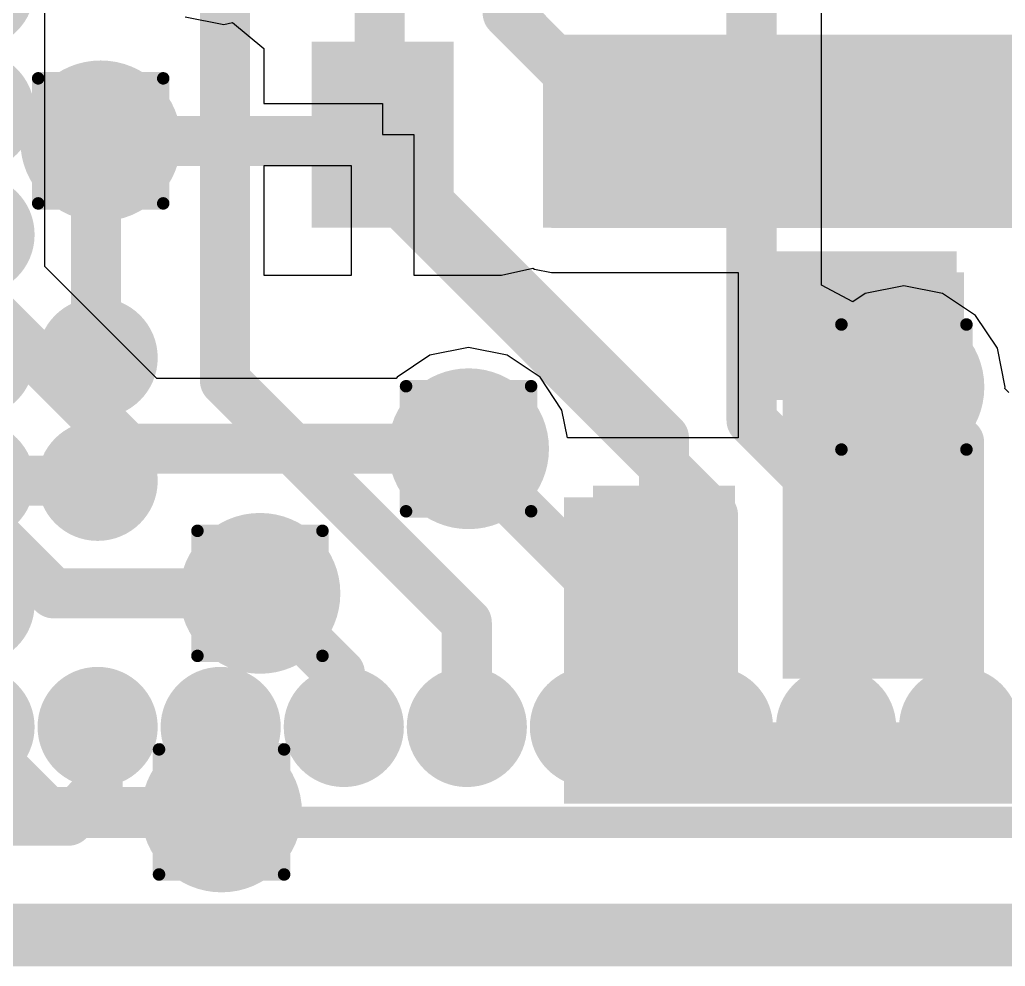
# Model space of a CAD drawing. Header units: millimetres. Extents: x -0.3 to 10.3, y -0.3 to 3.7.
# Drawn here: x 0.5346 to 0.6922, y -0.3396 to -0.1883 of the extents above; entities that cross this region are included whole.
import ezdxf

# ---------------------------------------------------------------- set-up
doc = ezdxf.new("R2010")
doc.units = ezdxf.units.MM
doc.header["$MEASUREMENT"] = 0
for name, color, linetype in [('BottomLayer', 5, 'Continuous'), ('BottomPaste', 16, 'Continuous'), ('BottomSolder', 6, 'Continuous'), ('DrillDrawing', 1, 'Continuous'), ('Mechanical2', 216, 'Continuous'), ('TopLayer', 1, 'Continuous'), ('TopOverlay', 2, 'Continuous'), ('TopPaste', 8, 'Continuous'), ('TopSolder', 216, 'Continuous'), ('ViaHoleLayer', 16, 'Continuous')]:
    doc.layers.add(name, color=color, linetype=linetype)

# ---------------------------------------------------------------- blocks, each defined once
blk = doc.blocks.new('_____2____40_16')
at = {"layer": 'TopLayer'}
h = blk.add_hatch(color=1, dxfattribs=at)
edge = h.paths.add_edge_path()
edge.add_arc((-0.08858, -0.01969), 0.00561, 0, 360)
h = blk.add_hatch(color=1, dxfattribs=at)
edge = h.paths.add_edge_path()
edge.add_arc((-0.08858, -0.03937), 0.00561, 0, 360)
h = blk.add_hatch(color=1, dxfattribs=at)
edge = h.paths.add_edge_path()
edge.add_arc((-0.08858, -0.07874), 0.00561, 0, 360)
h = blk.add_hatch(color=1, dxfattribs=at)
edge = h.paths.add_edge_path()
edge.add_arc((-0.0689, -0.07874), 0.00561, 0, 360)
h = blk.add_hatch(color=1, dxfattribs=at)
edge = h.paths.add_edge_path()
edge.add_arc((-0.04921, -0.07874), 0.00561, 0, 360)
h = blk.add_hatch(color=1, dxfattribs=at)
edge = h.paths.add_edge_path()
edge.add_arc((-0.02953, -0.07874), 0.00561, 0, 360)
h = blk.add_hatch(color=1, dxfattribs=at)
edge = h.paths.add_edge_path()
edge.add_arc((-0.00984, -0.07874), 0.00561, 0, 360)
h = blk.add_hatch(color=1, dxfattribs=at)
edge = h.paths.add_edge_path()
edge.add_arc((0.00984, -0.07874), 0.00561, 0, 360)
h = blk.add_hatch(color=1, dxfattribs=at)
edge = h.paths.add_edge_path()
edge.add_arc((0.02953, -0.07874), 0.00561, 0, 360)
h = blk.add_hatch(color=1, dxfattribs=at)
edge = h.paths.add_edge_path()
edge.add_arc((0.04921, -0.07874), 0.00561, 0, 360)
at = {"layer": 'TopPaste'}
h = blk.add_hatch(color=8, dxfattribs=at)
edge = h.paths.add_edge_path()
edge.add_arc((-0.08858, -0.01969), 0.00561, 0, 360)
h = blk.add_hatch(color=8, dxfattribs=at)
edge = h.paths.add_edge_path()
edge.add_arc((-0.08858, -0.03937), 0.00561, 0, 360)
h = blk.add_hatch(color=8, dxfattribs=at)
edge = h.paths.add_edge_path()
edge.add_arc((-0.08858, -0.07874), 0.00561, 0, 360)
h = blk.add_hatch(color=8, dxfattribs=at)
edge = h.paths.add_edge_path()
edge.add_arc((-0.0689, -0.07874), 0.00561, 0, 360)
h = blk.add_hatch(color=8, dxfattribs=at)
edge = h.paths.add_edge_path()
edge.add_arc((-0.04921, -0.07874), 0.00561, 0, 360)
h = blk.add_hatch(color=8, dxfattribs=at)
edge = h.paths.add_edge_path()
edge.add_arc((-0.02953, -0.07874), 0.00561, 0, 360)
h = blk.add_hatch(color=8, dxfattribs=at)
edge = h.paths.add_edge_path()
edge.add_arc((-0.00984, -0.07874), 0.00561, 0, 360)
h = blk.add_hatch(color=8, dxfattribs=at)
edge = h.paths.add_edge_path()
edge.add_arc((0.00984, -0.07874), 0.00561, 0, 360)
h = blk.add_hatch(color=8, dxfattribs=at)
edge = h.paths.add_edge_path()
edge.add_arc((0.02953, -0.07874), 0.00561, 0, 360)
h = blk.add_hatch(color=8, dxfattribs=at)
edge = h.paths.add_edge_path()
edge.add_arc((0.04921, -0.07874), 0.00561, 0, 360)
at = {"layer": 'TopSolder'}
h = blk.add_hatch(color=216, dxfattribs=at)
edge = h.paths.add_edge_path()
edge.add_arc((-0.10827, 0.03937), 0.00961, 0, 360)
h = blk.add_hatch(color=216, dxfattribs=at)
edge = h.paths.add_edge_path()
edge.add_arc((-0.10827, 0.01969), 0.00961, 0, 360)
h = blk.add_hatch(color=216, dxfattribs=at)
edge = h.paths.add_edge_path()
edge.add_arc((-0.10827, 0), 0.00961, 0, 360)
h = blk.add_hatch(color=216, dxfattribs=at)
edge = h.paths.add_edge_path()
edge.add_arc((-0.10827, -0.01969), 0.00961, 0, 360)
h = blk.add_hatch(color=216, dxfattribs=at)
edge = h.paths.add_edge_path()
edge.add_arc((-0.08858, -0.01969), 0.00961, 0, 360)
h = blk.add_hatch(color=216, dxfattribs=at)
edge = h.paths.add_edge_path()
edge.add_arc((-0.10827, -0.03937), 0.00961, 0, 360)
h = blk.add_hatch(color=216, dxfattribs=at)
edge = h.paths.add_edge_path()
edge.add_arc((-0.08858, -0.03937), 0.00961, 0, 360)
h = blk.add_hatch(color=216, dxfattribs=at)
edge = h.paths.add_edge_path()
edge.add_arc((-0.10827, -0.05906), 0.00961, 0, 360)
h = blk.add_hatch(color=216, dxfattribs=at)
edge = h.paths.add_edge_path()
edge.add_arc((-0.10827, -0.07874), 0.00961, 0, 360)
h = blk.add_hatch(color=216, dxfattribs=at)
edge = h.paths.add_edge_path()
edge.add_arc((-0.08858, -0.07874), 0.00961, 0, 360)
h = blk.add_hatch(color=216, dxfattribs=at)
edge = h.paths.add_edge_path()
edge.add_arc((-0.0689, -0.07874), 0.00961, 0, 360)
h = blk.add_hatch(color=216, dxfattribs=at)
edge = h.paths.add_edge_path()
edge.add_arc((-0.04921, -0.07874), 0.00961, 0, 360)
h = blk.add_hatch(color=216, dxfattribs=at)
edge = h.paths.add_edge_path()
edge.add_arc((-0.02953, -0.07874), 0.00961, 0, 360)
h = blk.add_hatch(color=216, dxfattribs=at)
edge = h.paths.add_edge_path()
edge.add_arc((-0.00984, -0.07874), 0.00961, 0, 360)
h = blk.add_hatch(color=216, dxfattribs=at)
edge = h.paths.add_edge_path()
edge.add_arc((0.00984, -0.07874), 0.00961, 0, 360)
h = blk.add_hatch(color=216, dxfattribs=at)
edge = h.paths.add_edge_path()
edge.add_arc((0.02953, -0.07874), 0.00961, 0, 360)
h = blk.add_hatch(color=216, dxfattribs=at)
edge = h.paths.add_edge_path()
edge.add_arc((0.04921, -0.07874), 0.00961, 0, 360)
at = {"layer": 'TopOverlay', "const_width": 0.005}
blk.add_lwpolyline([(-0.136, -0.094), (0.124, -0.094)], dxfattribs=at)
blk = doc.blocks.new('IND_0402_B_26')
at = {"layer": 'BottomLayer'}
for points in [[(-0.02165, 0.01181), (-0.00591, 0.01181), (-0.00591, -0.01181), (-0.02165, -0.01181)], [(0.00591, 0.01181), (0.02165, 0.01181), (0.02165, -0.01181), (0.00591, -0.01181)]]:
    blk.add_hatch(color=5, dxfattribs=at).paths.add_polyline_path(points)
at = {"layer": 'BottomPaste'}
for points in [[(-0.02165, 0.01181), (-0.00591, 0.01181), (-0.00591, -0.01181), (-0.02165, -0.01181)], [(0.00591, 0.01181), (0.02165, 0.01181), (0.02165, -0.01181), (0.00591, -0.01181)]]:
    blk.add_hatch(color=16, dxfattribs=at).paths.add_polyline_path(points)
at = {"layer": 'BottomSolder'}
for points in [[(-0.02565, 0.01581), (-0.00191, 0.01581), (-0.00191, -0.01581), (-0.02565, -0.01581)], [(0.00191, 0.01581), (0.02565, 0.01581), (0.02565, -0.01581), (0.00191, -0.01581)]]:
    blk.add_hatch(color=6, dxfattribs=at).paths.add_polyline_path(points)
blk = doc.blocks.new('C___0402_B_42')
at = {"layer": 'BottomLayer'}
for points in [[(-0.0095, 0.0125), (-0.0095, -0.0125), (-0.0275, -0.0125), (-0.0275, 0.0125)], [(0.0275, 0.0125), (0.0275, -0.0125), (0.0095, -0.0125), (0.0095, 0.0125)]]:
    blk.add_hatch(color=5, dxfattribs=at).paths.add_polyline_path(points)
at = {"layer": 'BottomPaste'}
for points in [[(-0.0095, 0.0125), (-0.0095, -0.0125), (-0.0275, -0.0125), (-0.0275, 0.0125)], [(0.0275, 0.0125), (0.0275, -0.0125), (0.0095, -0.0125), (0.0095, 0.0125)]]:
    blk.add_hatch(color=16, dxfattribs=at).paths.add_polyline_path(points)
at = {"layer": 'BottomSolder'}
for points in [[(-0.00714, 0.01486), (-0.00714, -0.01486), (-0.02986, -0.01486), (-0.02986, 0.01486)], [(0.02986, 0.01486), (0.02986, -0.01486), (0.00714, -0.01486), (0.00714, 0.01486)]]:
    blk.add_hatch(color=6, dxfattribs=at).paths.add_polyline_path(points)
blk = doc.blocks.new('C___0402_B_43')
at = {"layer": 'BottomLayer'}
for points in [[(-0.0095, 0.0125), (-0.0095, -0.0125), (-0.0275, -0.0125), (-0.0275, 0.0125)], [(0.0275, 0.0125), (0.0275, -0.0125), (0.0095, -0.0125), (0.0095, 0.0125)]]:
    blk.add_hatch(color=5, dxfattribs=at).paths.add_polyline_path(points)
at = {"layer": 'BottomPaste'}
for points in [[(-0.0095, 0.0125), (-0.0095, -0.0125), (-0.0275, -0.0125), (-0.0275, 0.0125)], [(0.0275, 0.0125), (0.0275, -0.0125), (0.0095, -0.0125), (0.0095, 0.0125)]]:
    blk.add_hatch(color=16, dxfattribs=at).paths.add_polyline_path(points)
at = {"layer": 'BottomSolder'}
for points in [[(-0.00714, 0.01486), (-0.00714, -0.01486), (-0.02986, -0.01486), (-0.02986, 0.01486)], [(0.02986, 0.01486), (0.02986, -0.01486), (0.00714, -0.01486), (0.00714, 0.01486)]]:
    blk.add_hatch(color=6, dxfattribs=at).paths.add_polyline_path(points)

msp = doc.modelspace()

# ---------------------------------------------------------------- hatches: boundary and pattern name
at = {"layer": 'BottomLayer'}
for points in [[(0.69562, -0.19063), (0.61962, -0.19063), (0.61962, -0.22157), (0.69562, -0.22157)], [(0.65662, -0.29363), (0.68562, -0.29363), (0.68562, -0.22863), (0.65662, -0.22863)], [(0.62162, -0.30963), (0.64662, -0.30963), (0.64662, -0.26463), (0.62162, -0.26463)], [(0.62162, -0.31363), (0.70362, -0.31363), (0.70362, -0.30063), (0.62162, -0.30063)]]:
    msp.add_hatch(color=5, dxfattribs=at).paths.add_polyline_path(points)
h = msp.add_hatch(color=5, dxfattribs=at)
edge = h.paths.add_edge_path()
edge.add_arc((0.54753, -0.20763), 0.00886, 0, 360)
h = msp.add_hatch(color=5, dxfattribs=at)
edge = h.paths.add_edge_path()
edge.add_arc((0.676, -0.247), 0.00886, 0, 360)
h = msp.add_hatch(color=5, dxfattribs=at)
edge = h.paths.add_edge_path()
edge.add_arc((0.60637, -0.25687), 0.00886, 0, 360)
h = msp.add_hatch(color=5, dxfattribs=at)
edge = h.paths.add_edge_path()
edge.add_arc((0.573, -0.28), 0.00886, 0, 360)
h = msp.add_hatch(color=5, dxfattribs=at)
edge = h.paths.add_edge_path()
edge.add_arc((0.56686, -0.31496), 0.00886, 0, 360)
at = {"layer": 'BottomSolder'}
h = msp.add_hatch(color=6, dxfattribs=at)
edge = h.paths.add_edge_path()
edge.add_arc((0.54753, -0.20763), 0.01286, 0, 360)
h = msp.add_hatch(color=6, dxfattribs=at)
edge = h.paths.add_edge_path()
edge.add_arc((0.676, -0.247), 0.01286, 0, 360)
h = msp.add_hatch(color=6, dxfattribs=at)
edge = h.paths.add_edge_path()
edge.add_arc((0.60637, -0.25687), 0.01286, 0, 360)
h = msp.add_hatch(color=6, dxfattribs=at)
edge = h.paths.add_edge_path()
edge.add_arc((0.573, -0.28), 0.01286, 0, 360)
h = msp.add_hatch(color=6, dxfattribs=at)
edge = h.paths.add_edge_path()
edge.add_arc((0.56686, -0.31496), 0.01286, 0, 360)
at = {"layer": 'TopLayer'}
h = msp.add_hatch(color=1, dxfattribs=at)
edge = h.paths.add_edge_path()
edge.add_arc((0.54753, -0.20763), 0.00886, 0, 360)
h = msp.add_hatch(color=1, dxfattribs=at)
edge = h.paths.add_edge_path()
edge.add_arc((0.676, -0.247), 0.00886, 0, 360)
h = msp.add_hatch(color=1, dxfattribs=at)
edge = h.paths.add_edge_path()
edge.add_arc((0.60637, -0.25687), 0.00886, 0, 360)
h = msp.add_hatch(color=1, dxfattribs=at)
edge = h.paths.add_edge_path()
edge.add_arc((0.573, -0.28), 0.00886, 0, 360)
h = msp.add_hatch(color=1, dxfattribs=at)
edge = h.paths.add_edge_path()
edge.add_arc((0.56686, -0.31496), 0.00886, 0, 360)
at = {"layer": 'TopSolder'}
h = msp.add_hatch(color=216, dxfattribs=at)
edge = h.paths.add_edge_path()
edge.add_arc((0.54753, -0.20763), 0.01286, 0, 360)
h = msp.add_hatch(color=216, dxfattribs=at)
edge = h.paths.add_edge_path()
edge.add_arc((0.676, -0.247), 0.01286, 0, 360)
h = msp.add_hatch(color=216, dxfattribs=at)
edge = h.paths.add_edge_path()
edge.add_arc((0.60637, -0.25687), 0.01286, 0, 360)
h = msp.add_hatch(color=216, dxfattribs=at)
edge = h.paths.add_edge_path()
edge.add_arc((0.573, -0.28), 0.01286, 0, 360)
h = msp.add_hatch(color=216, dxfattribs=at)
edge = h.paths.add_edge_path()
edge.add_arc((0.56686, -0.31496), 0.01286, 0, 360)
at = {"layer": 'ViaHoleLayer'}
h = msp.add_hatch(color=16, dxfattribs=at)
edge = h.paths.add_edge_path()
edge.add_arc((0.54753, -0.20763), 0.00591, 0, 360)
h = msp.add_hatch(color=16, dxfattribs=at)
edge = h.paths.add_edge_path()
edge.add_arc((0.676, -0.247), 0.00591, 0, 360)
h = msp.add_hatch(color=16, dxfattribs=at)
edge = h.paths.add_edge_path()
edge.add_arc((0.60637, -0.25687), 0.00591, 0, 360)
h = msp.add_hatch(color=16, dxfattribs=at)
edge = h.paths.add_edge_path()
edge.add_arc((0.573, -0.28), 0.00591, 0, 360)
h = msp.add_hatch(color=16, dxfattribs=at)
edge = h.paths.add_edge_path()
edge.add_arc((0.56686, -0.31496), 0.00591, 0, 360)

# ---------------------------------------------------------------- linework, layer by layer
at = {"layer": 'BottomLayer'}
for p, q in [((0.53857, -0.22771), (0.53857, -0.06886)), ((0.56102, -0.18777), (0.56721, -0.189)), ((0.56721, -0.189), (0.56862, -0.18872)), ((0.56862, -0.18872), (0.57362, -0.19283)), ((0.57362, -0.19283), (0.57362, -0.20163)), ((0.57362, -0.20163), (0.59262, -0.20163)), ((0.59262, -0.20163), (0.59262, -0.20663)), ((0.59262, -0.20663), (0.59762, -0.20663)), ((0.59762, -0.20663), (0.59762, -0.22913)), ((0.58762, -0.21163), (0.57362, -0.21163)), ((0.57362, -0.21163), (0.57362, -0.22913)), ((0.58762, -0.22913), (0.58762, -0.21163)), ((0.55651, -0.24566), (0.53857, -0.22771)), ((0.61162, -0.22913), (0.61662, -0.22798)), ((0.61662, -0.22798), (0.61689, -0.22816)), ((0.61689, -0.22816), (0.61962, -0.2287)), ((0.57362, -0.22913), (0.58762, -0.22913)), ((0.59762, -0.22913), (0.61162, -0.22913)), ((0.61162, -0.22913), (0.61162, -0.22913)), ((0.61962, -0.2287), (0.64948, -0.2287)), ((0.64948, -0.2287), (0.64948, -0.25513)), ((0.60637, -0.2407), (0.60018, -0.24193)), ((0.61256, -0.24193), (0.60637, -0.2407)), ((0.60018, -0.24193), (0.59494, -0.24544)), ((0.61781, -0.24544), (0.61256, -0.24193)), ((0.59479, -0.24566), (0.55651, -0.24566)), ((0.59494, -0.24544), (0.59479, -0.24566)), ((0.62131, -0.25069), (0.61781, -0.24544)), ((0.62219, -0.25513), (0.62131, -0.25069)), ((0.64948, -0.25513), (0.62219, -0.25513))]:
    msp.add_line(p, q, dxfattribs=at)
at = {"layer": 'BottomLayer', "const_width": 0.008}
for points in [[(0.61262, -0.18718), (0.61262, -0.138)], [(0.61262, -0.18718), (0.62356, -0.19813)], [(0.62356, -0.19813), (0.62462, -0.19813)], [(0.62462, -0.19813), (0.62962, -0.20313)], [(0.62962, -0.20663), (0.62962, -0.20313)], [(0.59162, -0.20763), (0.59262, -0.20663)], [(0.59262, -0.21013), (0.59262, -0.20663)], [(0.54653, -0.20763), (0.59162, -0.20763)], [(0.59262, -0.21013), (0.63762, -0.25513)], [(0.52735, -0.23236), (0.55186, -0.25687)], [(0.67462, -0.25238), (0.677, -0.25)], [(0.51235, -0.25236), (0.53999, -0.28)], [(0.67462, -0.27763), (0.67462, -0.25238)], [(0.63762, -0.27763), (0.63762, -0.25513)], [(0.55186, -0.25687), (0.60637, -0.25687)], [(0.49735, -0.27336), (0.53895, -0.31496)], [(0.53999, -0.28), (0.573, -0.28)], [(0.53895, -0.31496), (0.56686, -0.31496)]]:
    msp.add_lwpolyline(points, dxfattribs=at)
at = {"layer": 'BottomLayer', "const_width": 0.004}
for points in [[(0.61062, -0.18718, 1), (0.61462, -0.18718, 1)], [(0.61062, -0.18718, 1), (0.61462, -0.18718, 1)], [(0.62156, -0.19813, 1), (0.62556, -0.19813, 1)], [(0.62156, -0.19813, 1), (0.62556, -0.19813, 1)], [(0.62262, -0.19813, 1), (0.62662, -0.19813, 1)], [(0.62262, -0.19813, 1), (0.62662, -0.19813, 1)], [(0.62762, -0.20313, 1), (0.63162, -0.20313, 1)], [(0.62762, -0.20313, 1), (0.63162, -0.20313, 1)], [(0.59062, -0.20663, 1), (0.59462, -0.20663, 1)], [(0.59062, -0.20663, 1), (0.59462, -0.20663, 1)], [(0.62762, -0.20663, 1), (0.63162, -0.20663, 1)], [(0.54453, -0.20763, 1), (0.54853, -0.20763, 1)], [(0.58962, -0.20763, 1), (0.59362, -0.20763, 1)], [(0.58962, -0.20763, 1), (0.59362, -0.20763, 1)], [(0.59062, -0.21013, 1), (0.59462, -0.21013, 1)], [(0.59062, -0.21013, 1), (0.59462, -0.21013, 1)], [(0.675, -0.25, 1), (0.679, -0.25, 1)], [(0.67262, -0.25238, 1), (0.67662, -0.25238, 1)], [(0.67262, -0.25238, 1), (0.67662, -0.25238, 1)], [(0.63562, -0.25513, 1), (0.63962, -0.25513, 1)], [(0.63562, -0.25513, 1), (0.63962, -0.25513, 1)], [(0.54986, -0.25687, 1), (0.55386, -0.25687, 1)], [(0.54986, -0.25687, 1), (0.55386, -0.25687, 1)], [(0.60437, -0.25687, 1), (0.60837, -0.25687, 1)], [(0.63562, -0.27763, 1), (0.63962, -0.27763, 1)], [(0.67262, -0.27763, 1), (0.67662, -0.27763, 1)], [(0.53799, -0.28, 1), (0.54199, -0.28, 1)], [(0.53799, -0.28, 1), (0.54199, -0.28, 1)], [(0.571, -0.28, 1), (0.575, -0.28, 1)], [(0.53695, -0.31496, 1), (0.54095, -0.31496, 1)], [(0.53695, -0.31496, 1), (0.54095, -0.31496, 1)], [(0.56486, -0.31496, 1), (0.56886, -0.31496, 1)]]:
    msp.add_lwpolyline(points, format="xyb", close=True, dxfattribs=at)
at = {"layer": 'DrillDrawing', "const_width": 0.002}
for points in [[(0.53753, -0.19763), (0.55753, -0.19763)], [(0.53753, -0.21763), (0.53753, -0.19763)], [(0.55753, -0.21763), (0.55753, -0.19763)], [(0.53753, -0.21763), (0.55753, -0.21763)], [(0.666, -0.237), (0.686, -0.237)], [(0.666, -0.257), (0.666, -0.237)], [(0.686, -0.257), (0.686, -0.237)], [(0.59637, -0.24687), (0.61637, -0.24687)], [(0.59637, -0.26687), (0.59637, -0.24687)], [(0.61637, -0.26687), (0.61637, -0.24687)], [(0.666, -0.257), (0.686, -0.257)], [(0.59637, -0.26687), (0.61637, -0.26687)], [(0.563, -0.27), (0.583, -0.27)], [(0.563, -0.29), (0.563, -0.27)], [(0.583, -0.29), (0.583, -0.27)], [(0.563, -0.29), (0.583, -0.29)], [(0.55686, -0.30496), (0.57686, -0.30496)], [(0.55686, -0.32496), (0.55686, -0.30496)], [(0.57686, -0.32496), (0.57686, -0.30496)], [(0.55686, -0.32496), (0.57686, -0.32496)]]:
    msp.add_lwpolyline(points, dxfattribs=at)
at = {"layer": 'DrillDrawing', "const_width": 0.001}
for points in [[(0.53703, -0.19763, 1), (0.53803, -0.19763, 1)], [(0.53703, -0.19763, 1), (0.53803, -0.19763, 1)], [(0.55703, -0.19763, 1), (0.55803, -0.19763, 1)], [(0.55703, -0.19763, 1), (0.55803, -0.19763, 1)], [(0.53703, -0.21763, 1), (0.53803, -0.21763, 1)], [(0.53703, -0.21763, 1), (0.53803, -0.21763, 1)], [(0.55703, -0.21763, 1), (0.55803, -0.21763, 1)], [(0.55703, -0.21763, 1), (0.55803, -0.21763, 1)], [(0.6655, -0.237, 1), (0.6665, -0.237, 1)], [(0.6655, -0.237, 1), (0.6665, -0.237, 1)], [(0.6855, -0.237, 1), (0.6865, -0.237, 1)], [(0.6855, -0.237, 1), (0.6865, -0.237, 1)], [(0.59587, -0.24687, 1), (0.59687, -0.24687, 1)], [(0.59587, -0.24687, 1), (0.59687, -0.24687, 1)], [(0.61587, -0.24687, 1), (0.61687, -0.24687, 1)], [(0.61587, -0.24687, 1), (0.61687, -0.24687, 1)], [(0.6655, -0.257, 1), (0.6665, -0.257, 1)], [(0.6655, -0.257, 1), (0.6665, -0.257, 1)], [(0.6855, -0.257, 1), (0.6865, -0.257, 1)], [(0.6855, -0.257, 1), (0.6865, -0.257, 1)], [(0.59587, -0.26687, 1), (0.59687, -0.26687, 1)], [(0.59587, -0.26687, 1), (0.59687, -0.26687, 1)], [(0.61587, -0.26687, 1), (0.61687, -0.26687, 1)], [(0.61587, -0.26687, 1), (0.61687, -0.26687, 1)], [(0.5625, -0.27, 1), (0.5635, -0.27, 1)], [(0.5625, -0.27, 1), (0.5635, -0.27, 1)], [(0.5825, -0.27, 1), (0.5835, -0.27, 1)], [(0.5825, -0.27, 1), (0.5835, -0.27, 1)], [(0.5625, -0.29, 1), (0.5635, -0.29, 1)], [(0.5625, -0.29, 1), (0.5635, -0.29, 1)], [(0.5825, -0.29, 1), (0.5835, -0.29, 1)], [(0.5825, -0.29, 1), (0.5835, -0.29, 1)], [(0.55636, -0.30496, 1), (0.55736, -0.30496, 1)], [(0.55636, -0.30496, 1), (0.55736, -0.30496, 1)], [(0.57636, -0.30496, 1), (0.57736, -0.30496, 1)], [(0.57636, -0.30496, 1), (0.57736, -0.30496, 1)], [(0.55636, -0.32496, 1), (0.55736, -0.32496, 1)], [(0.55636, -0.32496, 1), (0.55736, -0.32496, 1)], [(0.57636, -0.32496, 1), (0.57736, -0.32496, 1)], [(0.57636, -0.32496, 1), (0.57736, -0.32496, 1)]]:
    msp.add_lwpolyline(points, format="xyb", close=True, dxfattribs=at)
at = {"layer": 'Mechanical2', "const_width": 0.01}
msp.add_lwpolyline([(-0.19685, -0.33465), (1.45669, -0.33465)], dxfattribs=at)
at = {"layer": 'TopLayer'}
for p, q in [((0.66283, -0.23071), (0.66283, -0.18321)), ((0.66783, -0.23338), (0.66283, -0.23071)), ((0.676, -0.23083), (0.66981, -0.23206)), ((0.68219, -0.23206), (0.676, -0.23083)), ((0.66981, -0.23206), (0.66783, -0.23338)), ((0.68743, -0.23557), (0.68219, -0.23206)), ((0.69094, -0.24081), (0.68743, -0.23557)), ((0.69217, -0.247), (0.69094, -0.24081)), ((0.69212, -0.24726), (0.69217, -0.247)), ((0.69276, -0.2479), (0.69212, -0.24726))]:
    msp.add_line(p, q, dxfattribs=at)
at = {"layer": 'TopLayer', "const_width": 0.008}
for points in [[(0.59216, -0.21416), (0.59216, -0.1697)], [(0.65162, -0.25232), (0.65162, -0.17163)], [(0.5674, -0.24599), (0.5674, -0.17284)], [(0.54653, -0.20763), (0.54678, -0.20788)], [(0.54678, -0.24206), (0.54678, -0.20788)], [(0.59216, -0.21416), (0.64546, -0.26746)], [(0.54678, -0.24206), (0.54703, -0.24231)], [(0.54703, -0.262), (0.54703, -0.24231)], [(0.5674, -0.24599), (0.60609, -0.28467)], [(0.676, -0.247), (0.68483, -0.25583)], [(0.676, -0.24771), (0.676, -0.247)], [(0.65162, -0.25232), (0.66514, -0.26585)], [(0.68483, -0.30137), (0.68483, -0.25583)], [(0.60568, -0.25757), (0.60637, -0.25687)], [(0.60568, -0.25757), (0.62577, -0.27767)], [(0.52735, -0.262), (0.54703, -0.262)], [(0.66514, -0.30042), (0.66514, -0.26585)], [(0.64546, -0.30137), (0.64546, -0.26746)], [(0.62577, -0.30137), (0.62577, -0.27767)], [(0.573, -0.28), (0.58579, -0.29279)], [(0.60609, -0.30137), (0.60609, -0.28467)], [(0.58579, -0.30075), (0.58579, -0.29279)], [(0.54703, -0.31168), (0.54703, -0.30137)], [(0.56672, -0.30137), (0.56679, -0.30144)], [(0.56679, -0.31489), (0.56679, -0.30144)], [(0.58579, -0.30075), (0.5864, -0.30137)], [(0.66514, -0.30042), (0.66562, -0.3009)], [(0.54235, -0.31637), (0.54703, -0.31168)], [(0.56679, -0.31489), (0.56686, -0.31496)], [(0.47437, -0.31637), (0.54235, -0.31637)]]:
    msp.add_lwpolyline(points, dxfattribs=at)
at = {"layer": 'TopLayer', "const_width": 0.004}
for points in [[(0.54453, -0.20763, 1), (0.54853, -0.20763, 1)], [(0.54478, -0.20788, 1), (0.54878, -0.20788, 1)], [(0.54478, -0.20788, 1), (0.54878, -0.20788, 1)], [(0.59016, -0.21416, 1), (0.59416, -0.21416, 1)], [(0.59016, -0.21416, 1), (0.59416, -0.21416, 1)], [(0.54478, -0.24206, 1), (0.54878, -0.24206, 1)], [(0.54478, -0.24206, 1), (0.54878, -0.24206, 1)], [(0.54503, -0.24231, 1), (0.54903, -0.24231, 1)], [(0.54503, -0.24231, 1), (0.54903, -0.24231, 1)], [(0.5654, -0.24599, 1), (0.5694, -0.24599, 1)], [(0.5654, -0.24599, 1), (0.5694, -0.24599, 1)], [(0.674, -0.247, 1), (0.678, -0.247, 1)], [(0.674, -0.247, 1), (0.678, -0.247, 1)], [(0.674, -0.24771, 1), (0.678, -0.24771, 1)], [(0.64962, -0.25232, 1), (0.65362, -0.25232, 1)], [(0.64962, -0.25232, 1), (0.65362, -0.25232, 1)], [(0.68283, -0.25583, 1), (0.68683, -0.25583, 1)], [(0.68283, -0.25583, 1), (0.68683, -0.25583, 1)], [(0.60368, -0.25757, 1), (0.60768, -0.25757, 1)], [(0.60368, -0.25757, 1), (0.60768, -0.25757, 1)], [(0.60437, -0.25687, 1), (0.60837, -0.25687, 1)], [(0.54503, -0.262, 1), (0.54903, -0.262, 1)], [(0.54503, -0.262, 1), (0.54903, -0.262, 1)], [(0.66314, -0.26585, 1), (0.66714, -0.26585, 1)], [(0.66314, -0.26585, 1), (0.66714, -0.26585, 1)], [(0.64346, -0.26746, 1), (0.64746, -0.26746, 1)], [(0.64346, -0.26746, 1), (0.64746, -0.26746, 1)], [(0.62377, -0.27767, 1), (0.62777, -0.27767, 1)], [(0.62377, -0.27767, 1), (0.62777, -0.27767, 1)], [(0.571, -0.28, 1), (0.575, -0.28, 1)], [(0.60409, -0.28467, 1), (0.60809, -0.28467, 1)], [(0.60409, -0.28467, 1), (0.60809, -0.28467, 1)], [(0.58379, -0.29279, 1), (0.58779, -0.29279, 1)], [(0.58379, -0.29279, 1), (0.58779, -0.29279, 1)], [(0.54503, -0.30137, 1), (0.54903, -0.30137, 1)], [(0.56472, -0.30137, 1), (0.56872, -0.30137, 1)], [(0.56479, -0.30144, 1), (0.56879, -0.30144, 1)], [(0.56479, -0.30144, 1), (0.56879, -0.30144, 1)], [(0.58379, -0.30075, 1), (0.58779, -0.30075, 1)], [(0.58379, -0.30075, 1), (0.58779, -0.30075, 1)], [(0.5844, -0.30137, 1), (0.5884, -0.30137, 1)], [(0.60409, -0.30137, 1), (0.60809, -0.30137, 1)], [(0.62377, -0.30137, 1), (0.62777, -0.30137, 1)], [(0.64346, -0.30137, 1), (0.64746, -0.30137, 1)], [(0.66314, -0.30042, 1), (0.66714, -0.30042, 1)], [(0.66314, -0.30042, 1), (0.66714, -0.30042, 1)], [(0.66362, -0.3009, 1), (0.66762, -0.3009, 1)], [(0.68283, -0.30137, 1), (0.68683, -0.30137, 1)], [(0.54503, -0.31168, 1), (0.54903, -0.31168, 1)], [(0.54503, -0.31168, 1), (0.54903, -0.31168, 1)], [(0.56479, -0.31489, 1), (0.56879, -0.31489, 1)], [(0.56479, -0.31489, 1), (0.56879, -0.31489, 1)], [(0.56486, -0.31496, 1), (0.56886, -0.31496, 1)], [(0.54035, -0.31637, 1), (0.54435, -0.31637, 1)], [(0.54035, -0.31637, 1), (0.54435, -0.31637, 1)]]:
    msp.add_lwpolyline(points, format="xyb", close=True, dxfattribs=at)

# ---------------------------------------------------------------- block references
for name, p in [('_____2____40_16', (0.63562, -0.22263)), ('C___0402_B_42', (0.61112, -0.20663)), ('C___0402_B_43', (0.65612, -0.27763))]:
    msp.add_blockref(name, p)
at = {"rotation": 90}
msp.add_blockref('IND_0402_B_26', (0.66862, -0.22341), dxfattribs=at)

doc.saveas('drawing.dxf')
